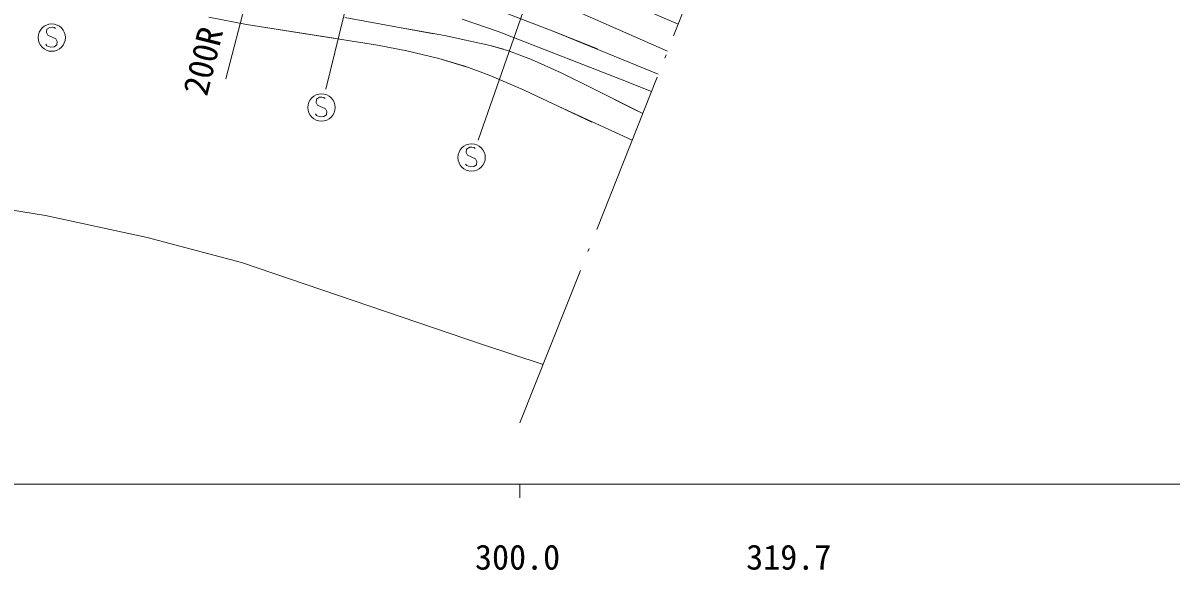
# Model space of a CAD drawing. Units: millimetres, scale not verified. Extents: x 40000 to 680000, y 20000 to 380000.
# Drawn here: x 331630 to 415692, y 198715 to 238778 of the extents above; entities that cross this region are included whole.
import ezdxf
from ezdxf.enums import TextEntityAlignment as Align

# ---------------------------------------------------------------- set-up
doc = ezdxf.new("R2010")
doc.units = ezdxf.units.MM
doc.header["$LTSCALE"] = 1000
doc.linetypes.add('LONG_DASHED_DOTTED', pattern=[15.25, 12, -1.5, 0.25, -1.5])
for name, color, linetype, lineweight in [('M-BGD', 7, 'Continuous', 13), ('M-BMK-LINE', 2, 'LONG_DASHED_DOTTED', 13), ('M-STR-HTXT', 7, 'Continuous', 13), ('M-TTL-BAND', 7, 'Continuous', 25)]:
    doc.layers.add(name, color=color, linetype=linetype, lineweight=lineweight)
doc.styles.add('ＭＳ ゴシック', font='')
doc.styles.get('ＭＳ ゴシック').set_extended_font_data('MS Gothic')

msp = doc.modelspace()

# ---------------------------------------------------------------- linework, layer by layer
at = {"layer": 'M-BGD'}
for p, q in [((371119, 240100), (378816, 236700)), ((345237, 239190), (347985, 238675)), ((355200, 239170), (359329, 238418)), ((363779, 239045), (366428, 238142)), ((367129, 239440), (370495, 238157)), ((377726, 239503), (379605, 238688)), ((347985, 238675), (357578, 237156)), ((347985, 238675), (354402, 237667)), ((359329, 238418), (362502, 237850)), ((359329, 238418), (361711, 237992)), ((359329, 238418), (362502, 237850)), ((366428, 238142), (375495, 234609)), ((366428, 238142), (373632, 235343)), ((370495, 238157), (373692, 236871)), ((370495, 238157), (378150, 235021)), ((357578, 237156), (359744, 236737)), ((357578, 237156), (359744, 236737)), ((362502, 237850), (365829, 237133)), ((362502, 237850), (365829, 237133)), ((365829, 237133), (366807, 236852)), ((365829, 237133), (367185, 236730)), ((359744, 236737), (362076, 236178)), ((359744, 236737), (362076, 236178)), ((367185, 236730), (368863, 236106)), ((362076, 236178), (364070, 235576)), ((362076, 236178), (363984, 235605)), ((363984, 235605), (365754, 234963)), ((368863, 236106), (371049, 235123)), ((365754, 234963), (368325, 233862)), ((365754, 234963), (368325, 233862)), ((371049, 235123), (373202, 234043)), ((375495, 234609), (377647, 233753)), ((368325, 233862), (370863, 232662)), ((368325, 233862), (370863, 232662)), ((373202, 234043), (376650, 232312)), ((373202, 234043), (377008, 232143)), ((370863, 232662), (376237, 230199)), ((370863, 232662), (373280, 231513))]:
    msp.add_line(p, q, dxfattribs=at)
at = {"layer": 'M-BMK-LINE'}
msp.add_line((368019, 209485), (388010, 259859), dxfattribs=at)
at = {"layer": 'M-STR-HTXT'}
for p, q in [((355855, 270787), (346492, 234685)), ((361373, 264647), (353798, 233923)), ((375475, 260265), (364966, 230201)), ((333367, 238314), (333347, 238072)), ((333347, 238072), (333442, 237879)), ((333597, 238453), (333367, 238314)), ((333757, 238466), (333597, 238453)), ((333919, 238439), (333757, 238466)), ((334005, 238365), (333919, 238439)), ((333383, 237112), (333294, 237225)), ((333632, 237011), (333383, 237112)), ((333442, 237879), (334026, 237605)), ((334101, 237169), (333911, 237034)), ((334026, 237605), (334122, 237412)), ((334122, 237412), (334101, 237169)), ((333911, 237034), (333632, 237011)), ((353114, 233200), (353093, 232957)), ((353093, 232957), (353189, 232764)), ((353344, 233339), (353114, 233200)), ((353503, 233351), (353344, 233339)), ((353666, 233324), (353503, 233351)), ((353752, 233251), (353666, 233324)), ((353130, 231997), (353041, 232111)), ((353189, 232764), (353773, 232490)), ((353848, 232055), (353658, 231919)), ((353773, 232490), (353868, 232297)), ((353868, 232297), (353848, 232055)), ((353379, 231897), (353130, 231997)), ((353658, 231919), (353379, 231897)), ((364111, 229534), (364090, 229292)), ((364341, 229673), (364111, 229534)), ((364500, 229686), (364341, 229673)), ((364663, 229659), (364500, 229686)), ((364749, 229585), (364663, 229659)), ((364090, 229292), (364186, 229099)), ((364186, 229099), (364769, 228824)), ((364769, 228824), (364865, 228631)), ((364127, 228332), (364037, 228445)), ((364375, 228231), (364127, 228332)), ((364654, 228254), (364375, 228231)), ((364844, 228389), (364654, 228254)), ((364865, 228631), (364844, 228389)), ((333281, 224686), (326000, 225844)), ((340723, 223067), (333281, 224686)), ((347638, 221248), (340723, 223067)), ((365214, 215244), (347638, 221248)), ((369718, 213765), (365214, 215244))]:
    msp.add_line(p, q, dxfattribs=at)
for centre in [(333737, 237702), (353484, 232587), (364481, 228922)]:
    msp.add_circle(centre, 1000, dxfattribs=at)
at = {"layer": 'M-TTL-BAND', "lineweight": 13}
for p, q in [((40000, 205000), (579000, 205000)), ((368000, 205000), (368000, 204000))]:
    msp.add_line(p, q, dxfattribs=at)

# ---------------------------------------------------------------- texts
at = {"layer": 'M-STR-HTXT', "style": 'ＭＳ ゴシック'}
msp.add_text('200R', height=1833, rotation=76, dxfattribs=at).set_placement((345632, 233211), align=Align.BOTTOM_LEFT)
at = {"layer": 'M-TTL-BAND', "style": 'ＭＳ ゴシック'}
for s, p in [('300.0', (367844, 198195)), ('319.7', (387700, 198195))]:
    msp.add_text(s, height=1833, dxfattribs=at).set_placement(p, align=Align.BOTTOM_CENTER)

doc.saveas('drawing.dxf')
